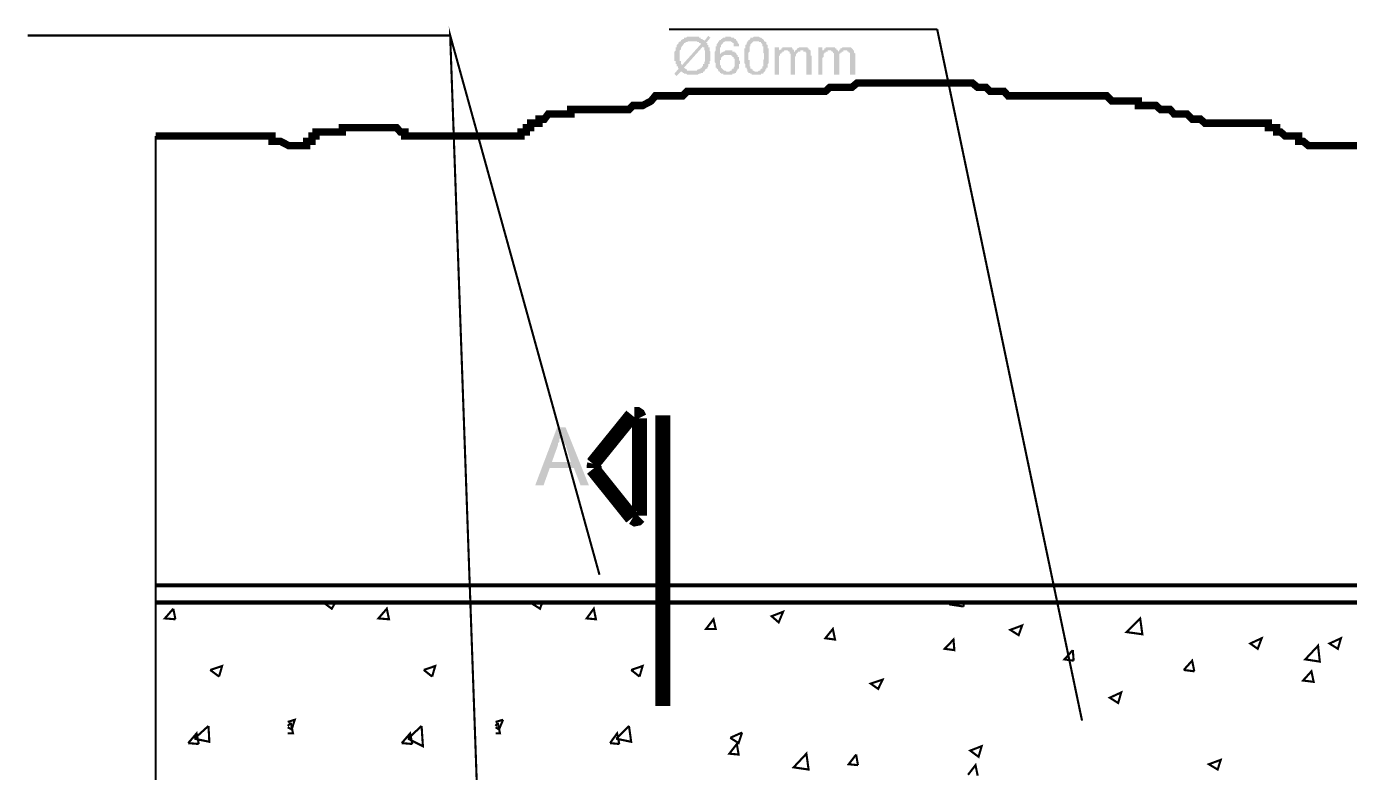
# Model space of a CAD drawing. Header units: millimetres. Extents: x 3240 to 3412, y 1366 to 1426.
# Drawn here: x 3371.07 to 3376.37, y 1380.24 to 1383.23 of the extents above; entities that cross this region are included whole.
import ezdxf

# ---------------------------------------------------------------- set-up
doc = ezdxf.new("R2010")
doc.units = ezdxf.units.MM
doc.layers.add('detalhes', color=1, linetype='Continuous')

# ---------------------------------------------------------------- blocks, each defined once
blk = doc.blocks.new('corte bb')
at = {"layer": 'detalhes', "linetype": 'Continuous'}
for points in [[(-21.209, 33.12), (-21.297, 33.209), (-21.121, 33.42), (-21.156, 33.456), (-21.156, 33.509), (-21.033, 33.597), (-20.998, 33.597), (-20.998, 33.544), (-20.239, 34.39), (-20.239, 34.443), (-20.31, 34.443), (-20.31, 34.479), (-20.363, 34.479), (-20.398, 34.514), (-20.733, 34.514), (-20.786, 34.479), (-20.821, 34.479), (-20.874, 34.443), (-20.909, 34.443), (-20.909, 34.39), (-20.945, 34.39), (-20.945, 34.355), (-20.998, 34.302), (-20.998, 34.267), (-21.033, 34.267), (-21.033, 34.179), (-21.086, 34.144), (-21.086, 33.72), (-21.033, 33.72), (-21.033, 33.597), (-21.156, 33.509), (-21.209, 33.509), (-21.209, 33.597), (-21.244, 33.597), (-21.244, 33.72), (-21.297, 33.72), (-21.297, 34.091), (-21.244, 34.144), (-21.244, 34.267), (-21.209, 34.267), (-21.209, 34.355), (-21.121, 34.443), (-21.121, 34.479), (-21.086, 34.479), (-21.086, 34.514), (-21.033, 34.514), (-21.033, 34.567), (-20.998, 34.567), (-20.945, 34.602), (-20.909, 34.602), (-20.909, 34.655), (-20.821, 34.655), (-20.786, 34.69), (-20.31, 34.69), (-20.31, 34.655), (-20.239, 34.655), (-20.239, 34.602), (-20.186, 34.602), (-20.151, 34.567), (-20.098, 34.567), (-20.098, 34.514), (-19.939, 34.726), (-19.851, 34.655), (-20.027, 34.443), (-19.974, 34.443), (-19.974, 34.355), (-19.939, 34.355), (-19.939, 34.267), (-19.886, 34.267), (-19.886, 34.144), (-19.851, 34.091), (-19.851, 33.72), (-19.886, 33.72), (-19.886, 33.597), (-19.939, 33.597), (-19.939, 33.509), (-19.974, 33.456), (-19.974, 33.42), (-20.027, 33.42), (-20.027, 33.385), (-20.063, 33.385), (-20.063, 33.332), (-20.098, 33.332), (-20.098, 33.297), (-20.151, 33.297), (-20.151, 33.244), (-20.239, 33.244), (-20.239, 33.209), (-20.31, 33.209), (-20.363, 33.173), (-20.786, 33.173), (-20.821, 33.209), (-20.786, 33.332), (-20.398, 33.332), (-20.363, 33.385), (-20.31, 33.385), (-20.274, 33.42), (-20.239, 33.42), (-20.239, 33.456), (-20.186, 33.456), (-20.186, 33.509), (-20.151, 33.509), (-20.151, 33.597), (-20.098, 33.597), (-20.098, 33.667), (-20.063, 33.72), (-20.063, 34.144), (-20.098, 34.144), (-20.098, 34.267), (-20.151, 34.267), (-20.151, 34.302), (-20.909, 33.456), (-20.821, 33.385), (-20.786, 33.385), (-20.786, 33.332), (-20.821, 33.209), (-20.909, 33.209), (-20.909, 33.244), (-20.945, 33.244), (-20.998, 33.297), (-21.033, 33.297), (-21.209, 33.12)], [(-19.339, 33.173), (-19.339, 33.209), (-19.428, 33.209), (-19.428, 33.244), (-19.463, 33.244), (-19.463, 33.297), (-19.516, 33.297), (-19.516, 33.332), (-19.551, 33.332), (-19.551, 33.385), (-19.604, 33.42), (-19.604, 33.456), (-19.639, 33.456), (-19.639, 33.632), (-19.675, 33.667), (-19.675, 34.091), (-19.639, 34.144), (-19.639, 34.302), (-19.604, 34.302), (-19.604, 34.39), (-19.551, 34.443), (-19.551, 34.479), (-19.516, 34.479), (-19.516, 34.514), (-19.463, 34.567), (-19.428, 34.567), (-19.428, 34.602), (-19.392, 34.602), (-19.339, 34.655), (-19.251, 34.655), (-19.251, 34.69), (-19.04, 34.69), (-19.004, 34.655), (-18.916, 34.655), (-18.881, 34.602), (-18.828, 34.602), (-18.828, 34.567), (-18.757, 34.479), (-18.757, 34.443), (-18.704, 34.39), (-18.704, 34.302), (-18.916, 34.302), (-18.916, 34.443), (-18.969, 34.443), (-18.969, 34.479), (-19.004, 34.479), (-19.04, 34.514), (-19.251, 34.514), (-19.304, 34.479), (-19.339, 34.479), (-19.339, 34.443), (-19.428, 34.355), (-19.428, 34.267), (-19.463, 34.267), (-19.463, 34.02), (-19.428, 34.02), (-19.339, 33.932), (-19.428, 33.844), (-19.428, 33.755), (-19.463, 33.755), (-19.463, 33.544), (-19.428, 33.544), (-19.428, 33.456), (-19.304, 33.332), (-19.251, 33.332), (-19.216, 33.297), (-19.093, 33.297), (-19.04, 33.332), (-19.004, 33.332), (-19.004, 33.385), (-18.969, 33.385), (-18.969, 33.42), (-18.916, 33.42), (-18.916, 33.456), (-18.881, 33.509), (-18.881, 33.808), (-18.916, 33.808), (-18.916, 33.879), (-18.969, 33.879), (-18.969, 33.932), (-19.004, 33.932), (-19.04, 33.967), (-19.304, 33.967), (-19.304, 33.932), (-19.339, 33.932), (-19.428, 34.02), (-19.428, 34.055), (-19.392, 34.055), (-19.339, 34.091), (-19.304, 34.091), (-19.251, 34.144), (-18.969, 34.144), (-18.969, 34.091), (-18.881, 34.091), (-18.881, 34.055), (-18.828, 34.055), (-18.828, 34.02), (-18.793, 34.02), (-18.793, 33.967), (-18.757, 33.967), (-18.757, 33.879), (-18.704, 33.879), (-18.704, 33.755), (-18.669, 33.72), (-18.669, 33.597), (-18.704, 33.597), (-18.704, 33.42), (-18.757, 33.42), (-18.757, 33.385), (-18.793, 33.332), (-18.793, 33.297), (-18.828, 33.297), (-18.828, 33.244), (-18.881, 33.244), (-18.881, 33.209), (-18.969, 33.209), (-18.969, 33.173), (-19.339, 33.173)], [(-18.193, 33.173), (-18.193, 33.209), (-18.246, 33.209), (-18.281, 33.244), (-18.334, 33.244), (-18.334, 33.297), (-18.369, 33.297), (-18.369, 33.385), (-18.405, 33.385), (-18.405, 33.456), (-18.458, 33.456), (-18.458, 33.597), (-18.493, 33.632), (-18.493, 34.232), (-18.458, 34.232), (-18.458, 34.355), (-18.405, 34.39), (-18.405, 34.443), (-18.369, 34.479), (-18.369, 34.514), (-18.334, 34.514), (-18.334, 34.567), (-18.281, 34.567), (-18.281, 34.602), (-18.246, 34.602), (-18.246, 34.655), (-18.158, 34.655), (-18.122, 34.69), (-17.911, 34.69), (-17.858, 34.655), (-17.823, 34.655), (-17.77, 34.602), (-17.734, 34.602), (-17.734, 34.567), (-17.823, 34.479), (-17.911, 34.479), (-17.911, 34.514), (-18.122, 34.514), (-18.246, 34.39), (-18.246, 34.302), (-18.281, 34.302), (-18.281, 34.091), (-18.334, 34.055), (-18.334, 33.755), (-18.281, 33.755), (-18.281, 33.509), (-18.246, 33.509), (-18.246, 33.42), (-18.193, 33.42), (-18.193, 33.385), (-18.158, 33.385), (-18.158, 33.332), (-18.122, 33.332), (-18.069, 33.297), (-17.946, 33.297), (-17.911, 33.332), (-17.858, 33.332), (-17.858, 33.385), (-17.823, 33.385), (-17.823, 33.42), (-17.77, 33.42), (-17.77, 33.509), (-17.734, 33.509), (-17.734, 33.755), (-17.699, 33.808), (-17.699, 34.02), (-17.734, 34.055), (-17.734, 34.302), (-17.77, 34.302), (-17.77, 34.39), (-17.823, 34.443), (-17.823, 34.479), (-17.734, 34.567), (-17.699, 34.567), (-17.699, 34.514), (-17.646, 34.514), (-17.646, 34.479), (-17.611, 34.479), (-17.611, 34.39), (-17.558, 34.355), (-17.558, 34.232), (-17.523, 34.232), (-17.523, 33.632), (-17.558, 33.597), (-17.558, 33.456), (-17.611, 33.456), (-17.611, 33.385), (-17.646, 33.385), (-17.646, 33.332), (-17.734, 33.244), (-17.734, 33.209), (-17.823, 33.209), (-17.823, 33.173), (-18.193, 33.173)], [(-17.276, 33.173), (-17.276, 34.267), (-17.099, 34.267), (-17.099, 34.144), (-17.064, 34.179), (-17.011, 34.179), (-17.011, 34.232), (-16.976, 34.232), (-16.976, 34.267), (-16.588, 34.267), (-16.588, 34.232), (-16.553, 34.232), (-16.553, 34.179), (-16.5, 34.179), (-16.5, 34.091), (-16.464, 34.091), (-16.464, 34.144), (-16.429, 34.144), (-16.429, 34.179), (-16.376, 34.179), (-16.376, 34.232), (-16.341, 34.232), (-16.288, 34.267), (-15.953, 34.267), (-15.953, 34.232), (-15.918, 34.232), (-15.918, 34.179), (-15.865, 34.179), (-15.865, 34.144), (-15.829, 34.144), (-15.829, 33.932), (-15.794, 33.932), (-15.794, 33.173), (-16.006, 33.173), (-16.006, 34.055), (-16.041, 34.055), (-16.041, 34.091), (-16.129, 34.091), (-16.129, 34.144), (-16.253, 34.144), (-16.253, 34.091), (-16.341, 34.091), (-16.341, 34.055), (-16.376, 34.055), (-16.376, 34.02), (-16.429, 34.02), (-16.429, 33.932), (-16.464, 33.879), (-16.464, 33.173), (-16.641, 33.173), (-16.641, 34.02), (-16.676, 34.02), (-16.676, 34.091), (-16.711, 34.091), (-16.764, 34.144), (-16.888, 34.144), (-16.923, 34.091), (-16.976, 34.091), (-16.976, 34.055), (-17.011, 34.055), (-17.011, 34.02), (-17.064, 34.02), (-17.064, 33.932), (-17.099, 33.932), (-17.099, 33.173), (-17.276, 33.173)], [(-15.529, 33.173), (-15.529, 34.267), (-15.371, 34.267), (-15.371, 34.144), (-15.318, 34.144), (-15.318, 34.179), (-15.283, 34.179), (-15.283, 34.232), (-15.23, 34.232), (-15.23, 34.267), (-14.859, 34.267), (-14.859, 34.232), (-14.806, 34.232), (-14.806, 34.179), (-14.771, 34.179), (-14.771, 34.144), (-14.736, 34.144), (-14.736, 34.091), (-14.683, 34.144), (-14.683, 34.179), (-14.648, 34.179), (-14.648, 34.232), (-14.595, 34.232), (-14.559, 34.267), (-14.224, 34.267), (-14.136, 34.179), (-14.136, 34.144), (-14.101, 34.144), (-14.101, 34.055), (-14.048, 34.02), (-14.048, 33.173), (-14.259, 33.173), (-14.259, 34.055), (-14.312, 34.055), (-14.312, 34.091), (-14.348, 34.091), (-14.383, 34.144), (-14.524, 34.144), (-14.524, 34.091), (-14.595, 34.091), (-14.595, 34.055), (-14.648, 34.055), (-14.648, 34.02), (-14.683, 34.02), (-14.683, 33.173), (-14.894, 33.173), (-14.894, 34.02), (-14.947, 34.055), (-14.947, 34.091), (-14.983, 34.091), (-15.018, 34.144), (-15.159, 34.144), (-15.159, 34.091), (-15.23, 34.091), (-15.23, 34.055), (-15.283, 34.055), (-15.283, 34.02), (-15.318, 34.02), (-15.318, 33.879), (-15.371, 33.844), (-15.371, 33.173), (-15.529, 33.173)], [(-26.871, 16.734), (-25.989, 19.062), (-25.654, 19.062), (-24.719, 16.734), (-25.054, 16.734), (-25.319, 17.422), (-26.289, 17.422), (-26.201, 17.669), (-25.443, 17.669), (-25.654, 18.357), (-25.689, 18.357), (-25.689, 18.427), (-25.742, 18.48), (-25.742, 18.568), (-25.778, 18.604), (-25.778, 18.692), (-25.813, 18.727), (-25.813, 18.78), (-25.866, 18.727), (-25.866, 18.604), (-25.901, 18.604), (-25.901, 18.48), (-25.954, 18.427), (-25.954, 18.357), (-26.201, 17.669), (-26.289, 17.422), (-26.536, 16.734), (-26.871, 16.734)]]:
    blk.add_hatch(color=256, dxfattribs=at).paths.add_polyline_path(points)
at = {"layer": 'detalhes'}
for points, const_width in [([(-29.164, 3.505), (-30.276, 34.743), (-24.296, 13.153)], 0.085), ([(-21.509, 34.99), (-10.767, 34.99)], 0.085), ([(-10.767, 34.99), (-4.964, 7.315)], 0.085), ([(-47.209, 34.743), (-30.276, 34.743)], 0.085), ([(-42.076, 30.722), (-37.419, 30.722), (-37.419, 30.51), (-37.084, 30.51), (-36.749, 30.334), (-36.026, 30.334), (-36.026, 30.51), (-35.814, 30.51), (-35.814, 30.722), (-35.655, 30.722), (-35.655, 30.88), (-34.597, 30.88), (-34.597, 31.057), (-32.428, 31.057), (-32.269, 30.88), (-32.092, 30.88), (-32.092, 30.722), (-27.436, 30.722), (-27.436, 30.88), (-27.224, 30.88), (-27.224, 31.057), (-27.048, 31.057), (-27.048, 31.233), (-26.713, 31.233), (-26.713, 31.392), (-26.501, 31.392), (-26.342, 31.604), (-25.443, 31.604), (-25.443, 31.78), (-23.114, 31.78), (-22.955, 31.939), (-22.567, 31.939), (-22.232, 32.115), (-22.056, 32.327), (-20.962, 32.327), (-20.786, 32.503), (-15.247, 32.503), (-15.071, 32.662), (-14.189, 32.662), (-13.977, 32.838), (-9.356, 32.838), (-9.144, 32.662), (-8.809, 32.662), (-8.65, 32.503), (-8.086, 32.503), (-7.927, 32.327), (-3.976, 32.327), (-3.764, 32.115), (-2.706, 32.115), (-2.706, 31.939), (-2, 31.939), (-1.824, 31.78), (-1.436, 31.78), (-1.277, 31.604), (-0.766, 31.604), (-0.554, 31.392), (-0.219, 31.392), (-0.043, 31.233), (2.497, 31.233), (2.497, 31.057), (2.833, 31.057), (2.833, 30.88), (2.991, 30.88), (3.168, 30.722), (3.715, 30.722), (3.715, 30.51), (3.891, 30.51), (4.103, 30.334), (8.283, 30.334)], 0.296), ([(-42.076, 30.722), (-42.076, -25)], 0.085), ([(-24.561, 17.598), (-22.991, 19.539)], 0.593), ([(-22.691, 19.433), (-22.744, 19.539), (-22.797, 19.574), (-22.903, 19.574)], 0.593), ([(-22.691, 19.415), (-22.691, 15.517)], 0.593), ([(-21.756, 19.539), (-21.756, 7.897)], 0.593), ([(-22.991, 15.429), (-24.561, 17.387)], 0.593), ([(-24.49, 17.581), (-24.508, 17.51), (-24.508, 17.422)], 0.593), ([(-22.955, 15.446), (-22.867, 15.393), (-22.779, 15.411), (-22.708, 15.482)], 0.593), ([(-42.076, 12.73), (8.283, 12.73)], 0.169), ([(-42.076, 12.042), (8.283, 12.042)], 0.169), ([(-41.282, 11.372), (-41.706, 11.407), (-41.37, 11.795)], 0.085), ([(-41.282, 11.372), (-41.37, 11.795)], 0.085), ([(-34.879, 12.042), (-35.02, 11.795), (-35.303, 12.007), (-35.179, 12.042)], 0.085), ([(-32.816, 11.795), (-32.727, 11.372), (-33.151, 11.407), (-32.816, 11.795)], 0.085), ([(-26.589, 12.042), (-26.677, 11.795), (-27.012, 12.007), (-26.889, 12.042)], 0.085), ([(-24.525, 11.795), (-24.437, 11.372), (-24.808, 11.407), (-24.525, 11.795)], 0.085), ([(-16.941, 11.672), (-17.117, 11.248), (-17.399, 11.495), (-16.941, 11.672)], 0.085), ([(-10.291, 11.971), (-10.167, 12.042)], 0.085), ([(-10.291, 11.971), (-9.709, 11.883)], 0.085), ([(-9.709, 11.883), (-9.709, 12.042)], 0.085), ([(-19.728, 11.372), (-19.639, 10.984), (-20.027, 10.984), (-19.728, 11.372)], 0.085), ([(-7.363, 11.125), (-7.504, 10.737), (-7.839, 10.948), (-7.363, 11.125)], 0.085), ([(-2.547, 10.772), (-3.182, 10.86), (-2.635, 11.407), (-2.547, 10.772)], 0.085), ([(-14.947, 10.984), (-14.859, 10.56), (-15.247, 10.613), (-14.947, 10.984)], 0.085), ([(-10.114, 10.56), (-10.079, 10.137), (-10.467, 10.19), (-10.114, 10.56)], 0.085), ([(2.233, 10.613), (2.074, 10.19), (1.774, 10.402), (2.233, 10.613)], 0.085), ([(5.408, 10.613), (5.284, 10.19), (4.949, 10.402), (5.408, 10.613)], 0.085), ([(-5.299, 9.714), (-5.669, 9.767), (-5.334, 10.137)], 0.085), ([(-5.299, 9.714), (-5.334, 10.137)], 0.085), ([(4.561, 9.678), (3.979, 9.767), (4.491, 10.313), (4.561, 9.678)], 0.085), ([(-39.536, 9.079), (-39.413, 9.502), (-39.889, 9.343)], 0.085), ([(-30.999, 9.079), (-30.875, 9.502), (-31.334, 9.343)], 0.085), ([(-23.026, 9.343), (-22.567, 9.502), (-22.691, 9.079)], 0.085), ([(-0.889, 9.343), (-0.554, 9.714), (-0.466, 9.29)], 0.085), ([(-39.889, 9.343), (-39.536, 9.079)], 0.085), ([(-31.334, 9.343), (-30.999, 9.079)], 0.085), ([(-23.026, 9.343), (-22.691, 9.079)], 0.085), ([(-0.889, 9.343), (-0.466, 9.29)], 0.085), ([(4.226, 9.29), (4.314, 8.867), (3.891, 8.92), (4.226, 9.29)], 0.085), ([(-12.954, 8.955), (-13.131, 8.585), (-13.43, 8.796), (-12.954, 8.955)], 0.085), ([(-3.394, 8.444), (-3.517, 8.02), (-3.853, 8.232), (-3.394, 8.444)], 0.085), ([(-40.771, 6.415), (-40.436, 6.803), (-40.347, 6.38)], 0.085), ([(-40.524, 6.592), (-39.959, 7.103)], 0.085), ([(-40.524, 6.592), (-39.924, 6.468), (-39.959, 7.103)], 0.085), ([(-36.784, 7.262), (-36.502, 7.35), (-36.626, 6.962)], 0.085), ([(-36.784, 7.103), (-36.661, 7.227)], 0.085), ([(-36.784, 6.803), (-36.573, 6.803), (-36.661, 7.227)], 0.085), ([(-36.784, 7.05), (-36.626, 6.962)], 0.085), ([(-32.216, 6.415), (-31.881, 6.803), (-31.793, 6.38)], 0.085), ([(-31.969, 6.592), (-31.422, 7.103)], 0.085), ([(-31.969, 6.592), (-31.369, 6.292), (-31.422, 7.103)], 0.085), ([(-28.459, 7.262), (-28.159, 7.35)], 0.085), ([(-28.459, 7.05), (-28.318, 6.962), (-28.159, 7.35)], 0.085), ([(-28.459, 7.103), (-28.371, 7.227)], 0.085), ([(-28.459, 6.803), (-28.282, 6.803), (-28.371, 7.227)], 0.085), ([(-23.873, 6.415), (-23.59, 6.803), (-23.502, 6.38)], 0.085), ([(-23.626, 6.592), (-23.114, 7.103)], 0.085), ([(-23.626, 6.592), (-23.026, 6.468), (-23.114, 7.103)], 0.085), ([(-40.771, 6.415), (-40.347, 6.38)], 0.085), ([(-32.216, 6.415), (-31.793, 6.38)], 0.085), ([(-23.873, 6.415), (-23.502, 6.38)], 0.085), ([(-18.793, 6.38), (-18.722, 5.957), (-19.093, 5.992), (-18.793, 6.38)], 0.085), ([(-19.057, 6.627), (-18.581, 6.839)], 0.085), ([(-19.057, 6.627), (-18.722, 6.415), (-18.581, 6.839)], 0.085), ([(-15.918, 5.357), (-16.517, 5.445), (-16.006, 5.992), (-15.918, 5.357)], 0.085), ([(-13.942, 5.533), (-14.312, 5.569), (-14.013, 5.957)], 0.085), ([(-13.942, 5.533), (-14.013, 5.957)], 0.085), ([(-8.985, 6.292), (-9.109, 5.868), (-9.444, 6.115), (-8.985, 6.292)], 0.085), ([(-9.532, 5.145), (-9.232, 5.533), (-9.144, 5.11)], 0.085), ([(0.592, 5.745), (0.469, 5.357), (0.116, 5.569), (0.592, 5.745)], 0.085)]:
    blk.add_lwpolyline(points, dxfattribs=dict(at, const_width=const_width))

msp = doc.modelspace()

# ---------------------------------------------------------------- block references
at = {"xscale": 0.1, "yscale": 0.1, "zscale": 0.1}
msp.add_blockref('corte bb', (3375.7981, 1379.7172), dxfattribs=at)

doc.saveas('drawing.dxf')
